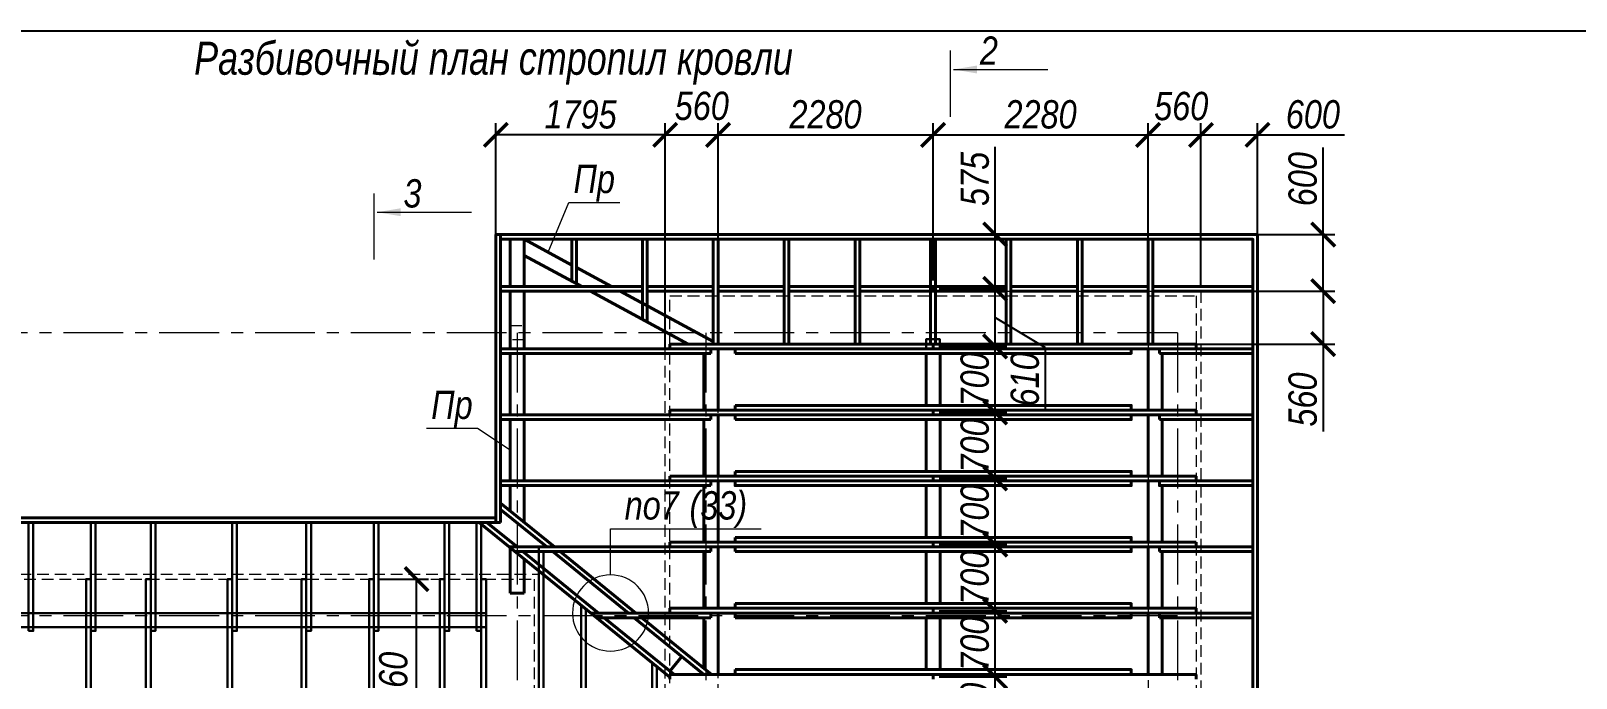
# Model space of a CAD drawing. Header units: millimetres. Extents: x 1582001 to 3303937, y 226471 to 491235.
# Drawn here: x 1759522 to 1775904, y 313588 to 320445 of the extents above; entities that cross this region are included whole.
import ezdxf

# ---------------------------------------------------------------- set-up
doc = ezdxf.new("R2010")
doc.units = ezdxf.units.MM
doc.linetypes.add('CENTER', pattern=[50.8, 31.75, -6.35, 6.35, -6.35])
doc.linetypes.add('HIDDEN', pattern=[0.375, 0.25, -0.125])
doc.layers.get('Defpoints').update_dxf_attribs({"color": 255, "lineweight": 30})
doc.layers.add('Spezifikazia', color=250, linetype='Continuous')
doc.layers.add('Формуляр', color=138, linetype='Continuous')
for name, color, linetype, lineweight in [('Оси', 251, 'CENTER', 9), ('Основная', 250, 'Continuous', 40), ('Пунктир', 253, 'HIDDEN', 18), ('Размеры', 7, 'Continuous', 18), ('Стены', 244, 'Continuous', 30), ('Стены несущие', 7, 'Continuous', 40), ('Утеплитель', 145, 'Continuous', 9)]:
    doc.layers.add(name, color=color, linetype=linetype, lineweight=lineweight)
doc.styles.get("Standard").update_dxf_attribs({"font": 'ARIALNI.TTF', "height": 300})
doc.styles.add('STYLE1', font='ARIALNI.TTF', dxfattribs={"height": 300})
doc.styles.add('Текст', font='ARIALNI.TTF')
doc.dimstyles.new('ISO-25', dxfattribs={"dimscale": 100, "dimtxt": 2.5, "dimasz": 2.5, "dimexe": 1.25, "dimexo": 0.625, "dimtad": 1, "dimdec": 0, "dimtxsty": 'Standard', "dimblk": 'ARCHTICK', "dimcen": 2.5, "dimadec": 0, "dimazin": 0, "dimtfac": 1, "dimtdec": 0, "dimtmove": 0, "dimatfit": 3, "dimfxl": 0, "dimarcsym": 0})

# ---------------------------------------------------------------- blocks, each defined once
blk = doc.blocks.new('_ArchTick')
at = {"color": 0, "linetype": 'ByBlock', "const_width": 0.15}
blk.add_lwpolyline([(-0.5, -0.5), (0.5, 0.5)], dxfattribs=at)
blk = doc.blocks.new('*D1678')
at = {"layer": 'Defpoints', "color": 0, "lineweight": -3, "ltscale": 100, "transparency": 16777216}
for p in [(1763157, 314637), (1763611, 314637), (1763157, 311377)]:
    blk.add_point(p, dxfattribs=at)
at = {"layer": 'Размеры', "color": 0, "lineweight": -2, "ltscale": 100, "transparency": 16777216}
for p, q in [((1763220, 314637), (1763736, 314637)), ((1763611, 311377), (1763611, 314637)), ((1763220, 311377), (1763736, 311377))]:
    blk.add_line(p, q, dxfattribs=at)
at = {"layer": 'Размеры', "color": 0, "lineweight": -2, "ltscale": 100, "transparency": 16777216, "xscale": 250, "yscale": 250, "zscale": 250}
for p, rotation in [((1763611, 314637), 90), ((1763611, 311377), 270)]:
    blk.add_blockref('_ArchTick', p, dxfattribs=dict(at, rotation=rotation))
at = {"layer": 'Размеры', "color": 0, "ltscale": 100, "transparency": 16777216, "insert": (1763366, 313484), "char_height": 300, "attachment_point": 5, "rotation": 90}
blk.add_mtext('3260', dxfattribs=at)
blk = doc.blocks.new('*D1746')
at = {"layer": 'Defpoints', "color": 0, "lineweight": -3, "ltscale": 100, "transparency": 16777216}
for p in [(1769087, 313602), (1769745, 313602), (1769087, 312902)]:
    blk.add_point(p, dxfattribs=at)
at = {"layer": 'Размеры', "color": 0, "lineweight": -2, "ltscale": 100, "transparency": 16777216}
for p, q in [((1769150, 313602), (1769870, 313602)), ((1769745, 312902), (1769745, 313602)), ((1769150, 312902), (1769870, 312902))]:
    blk.add_line(p, q, dxfattribs=at)
at = {"layer": 'Размеры', "color": 0, "lineweight": -2, "ltscale": 100, "transparency": 16777216, "xscale": 250, "yscale": 250, "zscale": 250}
for p, rotation in [((1769745, 313602), 90), ((1769745, 312902), 270)]:
    blk.add_blockref('_ArchTick', p, dxfattribs=dict(at, rotation=rotation))
at = {"layer": 'Размеры', "color": 0, "ltscale": 100, "transparency": 16777216, "insert": (1769530, 313252), "char_height": 300, "attachment_point": 5, "rotation": 90}
blk.add_mtext('700', dxfattribs=at)
blk = doc.blocks.new('*D1747')
at = {"layer": 'Defpoints', "color": 0, "lineweight": -3, "ltscale": 100, "transparency": 16777216}
for p in [(1769087, 314302), (1769745, 314302), (1769087, 313602)]:
    blk.add_point(p, dxfattribs=at)
at = {"layer": 'Размеры', "color": 0, "lineweight": -2, "ltscale": 100, "transparency": 16777216}
for p, q in [((1769150, 314302), (1769870, 314302)), ((1769745, 313602), (1769745, 314302)), ((1769150, 313602), (1769870, 313602))]:
    blk.add_line(p, q, dxfattribs=at)
at = {"layer": 'Размеры', "color": 0, "lineweight": -2, "ltscale": 100, "transparency": 16777216, "xscale": 250, "yscale": 250, "zscale": 250}
for p, rotation in [((1769745, 314302), 90), ((1769745, 313602), 270)]:
    blk.add_blockref('_ArchTick', p, dxfattribs=dict(at, rotation=rotation))
at = {"layer": 'Размеры', "color": 0, "ltscale": 100, "transparency": 16777216, "insert": (1769530, 313952), "char_height": 300, "attachment_point": 5, "rotation": 90}
blk.add_mtext('700', dxfattribs=at)
blk = doc.blocks.new('*D1748')
at = {"layer": 'Defpoints', "color": 0, "lineweight": -3, "ltscale": 100, "transparency": 16777216}
for p in [(1769087, 315002), (1769745, 315002), (1769087, 314302)]:
    blk.add_point(p, dxfattribs=at)
at = {"layer": 'Размеры', "color": 0, "lineweight": -2, "ltscale": 100, "transparency": 16777216}
for p, q in [((1769150, 315002), (1769870, 315002)), ((1769745, 314302), (1769745, 315002)), ((1769150, 314302), (1769870, 314302))]:
    blk.add_line(p, q, dxfattribs=at)
at = {"layer": 'Размеры', "color": 0, "lineweight": -2, "ltscale": 100, "transparency": 16777216, "xscale": 250, "yscale": 250, "zscale": 250}
for p, rotation in [((1769745, 315002), 90), ((1769745, 314302), 270)]:
    blk.add_blockref('_ArchTick', p, dxfattribs=dict(at, rotation=rotation))
at = {"layer": 'Размеры', "color": 0, "ltscale": 100, "transparency": 16777216, "insert": (1769530, 314652), "char_height": 300, "attachment_point": 5, "rotation": 90}
blk.add_mtext('700', dxfattribs=at)
blk = doc.blocks.new('*D1749')
at = {"layer": 'Defpoints', "color": 0, "lineweight": -3, "ltscale": 100, "transparency": 16777216}
for p in [(1769087, 315702), (1769745, 315702), (1769087, 315002)]:
    blk.add_point(p, dxfattribs=at)
at = {"layer": 'Размеры', "color": 0, "lineweight": -2, "ltscale": 100, "transparency": 16777216}
for p, q in [((1769150, 315702), (1769870, 315702)), ((1769745, 315002), (1769745, 315702)), ((1769150, 315002), (1769870, 315002))]:
    blk.add_line(p, q, dxfattribs=at)
at = {"layer": 'Размеры', "color": 0, "lineweight": -2, "ltscale": 100, "transparency": 16777216, "xscale": 250, "yscale": 250, "zscale": 250}
for p, rotation in [((1769745, 315702), 90), ((1769745, 315002), 270)]:
    blk.add_blockref('_ArchTick', p, dxfattribs=dict(at, rotation=rotation))
at = {"layer": 'Размеры', "color": 0, "ltscale": 100, "transparency": 16777216, "insert": (1769530, 315352), "char_height": 300, "attachment_point": 5, "rotation": 90}
blk.add_mtext('700', dxfattribs=at)
blk = doc.blocks.new('*D1280')
at = {"layer": 'Defpoints', "color": 0, "lineweight": -3, "ltscale": 100, "transparency": 16777216}
for p in [(1769087, 316402), (1769745, 316402), (1769087, 315702)]:
    blk.add_point(p, dxfattribs=at)
at = {"layer": 'Размеры', "color": 0, "lineweight": -2, "ltscale": 100, "transparency": 16777216}
for p, q in [((1769150, 316402), (1769870, 316402)), ((1769745, 315702), (1769745, 316402)), ((1769150, 315702), (1769870, 315702))]:
    blk.add_line(p, q, dxfattribs=at)
at = {"layer": 'Размеры', "color": 0, "lineweight": -2, "ltscale": 100, "transparency": 16777216, "xscale": 250, "yscale": 250, "zscale": 250}
for p, rotation in [((1769745, 316402), 90), ((1769745, 315702), 270)]:
    blk.add_blockref('_ArchTick', p, dxfattribs=dict(at, rotation=rotation))
at = {"layer": 'Размеры', "color": 0, "ltscale": 100, "transparency": 16777216, "insert": (1769530, 316052), "char_height": 300, "attachment_point": 5, "rotation": 90}
blk.add_mtext('700', dxfattribs=at)
blk = doc.blocks.new('*D1750')
at = {"layer": 'Defpoints', "color": 0, "lineweight": -3, "ltscale": 100, "transparency": 16777216}
for p in [(1769087, 317102), (1769745, 317102), (1769087, 316402)]:
    blk.add_point(p, dxfattribs=at)
at = {"layer": 'Размеры', "color": 0, "lineweight": -2, "ltscale": 100, "transparency": 16777216}
for p, q in [((1769150, 317102), (1769870, 317102)), ((1769745, 316402), (1769745, 317102)), ((1769150, 316402), (1769870, 316402))]:
    blk.add_line(p, q, dxfattribs=at)
at = {"layer": 'Размеры', "color": 0, "lineweight": -2, "ltscale": 100, "transparency": 16777216, "xscale": 250, "yscale": 250, "zscale": 250}
for p, rotation in [((1769745, 317102), 90), ((1769745, 316402), 270)]:
    blk.add_blockref('_ArchTick', p, dxfattribs=dict(at, rotation=rotation))
at = {"layer": 'Размеры', "color": 0, "ltscale": 100, "transparency": 16777216, "insert": (1769530, 316752), "char_height": 300, "attachment_point": 5, "rotation": 90}
blk.add_mtext('700', dxfattribs=at)
blk = doc.blocks.new('*D1751')
at = {"layer": 'Defpoints', "color": 0, "lineweight": -3, "ltscale": 100, "transparency": 16777216}
for p in [(1769087, 317712), (1769745, 317712), (1769087, 317102)]:
    blk.add_point(p, dxfattribs=at)
at = {"layer": 'Размеры', "color": 0, "lineweight": -2, "ltscale": 100, "transparency": 16777216}
for p, q in [((1769150, 317712), (1769870, 317712)), ((1769745, 317102), (1769745, 317712)), ((1769745, 317407), (1770277, 317090)), ((1769150, 317102), (1769870, 317102)), ((1770277, 317090), (1770277, 316417))]:
    blk.add_line(p, q, dxfattribs=at)
at = {"layer": 'Размеры', "color": 0, "lineweight": -2, "ltscale": 100, "transparency": 16777216, "xscale": 250, "yscale": 250, "zscale": 250}
for p, rotation in [((1769745, 317712), 90), ((1769745, 317102), 270)]:
    blk.add_blockref('_ArchTick', p, dxfattribs=dict(at, rotation=rotation))
at = {"layer": 'Размеры', "color": 0, "ltscale": 100, "transparency": 16777216, "insert": (1770061, 316753), "char_height": 300, "attachment_point": 5, "rotation": 90}
blk.add_mtext('\\A1;610 ', dxfattribs=at)
blk = doc.blocks.new('*D1752')
at = {"layer": 'Defpoints', "color": 0, "lineweight": -3, "ltscale": 100, "transparency": 16777216}
for p in [(1769087, 318287), (1769745, 318287), (1769087, 317712)]:
    blk.add_point(p, dxfattribs=at)
at = {"layer": 'Размеры', "color": 0, "lineweight": -2, "ltscale": 100, "transparency": 16777216}
for p, q in [((1769745, 318287), (1769745, 319217)), ((1769150, 318287), (1769870, 318287)), ((1769745, 317712), (1769745, 318287)), ((1769150, 317712), (1769870, 317712))]:
    blk.add_line(p, q, dxfattribs=at)
at = {"layer": 'Размеры', "color": 0, "lineweight": -2, "ltscale": 100, "transparency": 16777216, "xscale": 250, "yscale": 250, "zscale": 250}
for p, rotation in [((1769745, 318287), 90), ((1769745, 317712), 270)]:
    blk.add_blockref('_ArchTick', p, dxfattribs=dict(at, rotation=rotation))
at = {"layer": 'Размеры', "color": 0, "ltscale": 100, "transparency": 16777216, "insert": (1769530, 318877), "char_height": 300, "attachment_point": 5, "rotation": 90}
blk.add_mtext('575', dxfattribs=at)
blk = doc.blocks.new('*D1753')
at = {"layer": 'Defpoints', "color": 0, "lineweight": -3, "ltscale": 100, "transparency": 16777216}
for p in [(1771927, 318287), (1773223, 318287), (1771927, 317687)]:
    blk.add_point(p, dxfattribs=at)
at = {"layer": 'Размеры', "color": 0, "lineweight": -2, "ltscale": 100, "transparency": 16777216}
for p, q in [((1773223, 318287), (1773223, 319210)), ((1771990, 318287), (1773348, 318287)), ((1773223, 317687), (1773223, 318287)), ((1771990, 317687), (1773348, 317687))]:
    blk.add_line(p, q, dxfattribs=at)
at = {"layer": 'Размеры', "color": 0, "lineweight": -2, "ltscale": 100, "transparency": 16777216, "xscale": 250, "yscale": 250, "zscale": 250}
for p, rotation in [((1773223, 318287), 90), ((1773223, 317687), 270)]:
    blk.add_blockref('_ArchTick', p, dxfattribs=dict(at, rotation=rotation))
at = {"layer": 'Размеры', "color": 0, "ltscale": 100, "transparency": 16777216, "insert": (1773007, 318874), "char_height": 300, "attachment_point": 5, "rotation": 90}
blk.add_mtext('600', dxfattribs=at)
blk = doc.blocks.new('*D1754')
at = {"layer": 'Defpoints', "color": 0, "lineweight": -3, "ltscale": 100, "transparency": 16777216}
for p in [(1771524, 317687), (1771367, 317127), (1773223, 317127)]:
    blk.add_point(p, dxfattribs=at)
at = {"layer": 'Размеры', "color": 0, "lineweight": -2, "ltscale": 100, "transparency": 16777216}
for p, q in [((1771586, 317687), (1773348, 317687)), ((1773223, 317687), (1773223, 317127)), ((1771430, 317127), (1773348, 317127)), ((1773223, 317127), (1773223, 316200))]:
    blk.add_line(p, q, dxfattribs=at)
at = {"layer": 'Размеры', "color": 0, "lineweight": -2, "ltscale": 100, "transparency": 16777216, "xscale": 250, "yscale": 250, "zscale": 250}
for p, rotation in [((1773223, 317687), 90), ((1773223, 317127), 270)]:
    blk.add_blockref('_ArchTick', p, dxfattribs=dict(at, rotation=rotation))
at = {"layer": 'Размеры', "color": 0, "ltscale": 100, "transparency": 16777216, "insert": (1773007, 316539), "char_height": 300, "attachment_point": 5, "rotation": 90}
blk.add_mtext('560', dxfattribs=at)
blk = doc.blocks.new('*D1755')
at = {"layer": 'Defpoints', "color": 0, "lineweight": -3, "ltscale": 100, "transparency": 16777216}
for p in [(1764452, 319343), (1764452, 317019), (1766247, 317019)]:
    blk.add_point(p, dxfattribs=at)
at = {"layer": 'Размеры', "color": 0, "lineweight": -2, "ltscale": 100, "transparency": 16777216}
for p, q in [((1764452, 317081), (1764452, 319468)), ((1766247, 317081), (1766247, 319468)), ((1766247, 319343), (1764452, 319343))]:
    blk.add_line(p, q, dxfattribs=at)
at = {"layer": 'Размеры', "color": 0, "lineweight": -2, "ltscale": 100, "transparency": 16777216, "xscale": 250, "yscale": 250, "zscale": 250, "rotation": 180}
blk.add_blockref('_ArchTick', (1764452, 319343), dxfattribs=at)
at = {"layer": 'Размеры', "color": 0, "lineweight": -2, "ltscale": 100, "transparency": 16777216, "xscale": 250, "yscale": 250, "zscale": 250}
blk.add_blockref('_ArchTick', (1766247, 319343), dxfattribs=at)
at = {"layer": 'Размеры', "color": 0, "ltscale": 100, "transparency": 16777216, "insert": (1765350, 319559), "char_height": 300, "attachment_point": 5}
blk.add_mtext('1795', dxfattribs=at)
blk = doc.blocks.new('*D1756')
at = {"layer": 'Defpoints', "color": 0, "lineweight": -3, "ltscale": 100, "transparency": 16777216}
for p in [(1766807, 319343), (1766247, 317141), (1766807, 317141)]:
    blk.add_point(p, dxfattribs=at)
at = {"layer": 'Размеры', "color": 0, "lineweight": -2, "ltscale": 100, "transparency": 16777216}
for p, q in [((1766247, 317203), (1766247, 319468)), ((1766807, 317203), (1766807, 319468)), ((1766247, 319343), (1766807, 319343))]:
    blk.add_line(p, q, dxfattribs=at)
at = {"layer": 'Размеры', "color": 0, "lineweight": -2, "ltscale": 100, "transparency": 16777216, "xscale": 250, "yscale": 250, "zscale": 250, "rotation": 180}
blk.add_blockref('_ArchTick', (1766247, 319343), dxfattribs=at)
at = {"layer": 'Размеры', "color": 0, "lineweight": -2, "ltscale": 100, "transparency": 16777216, "xscale": 250, "yscale": 250, "zscale": 250}
blk.add_blockref('_ArchTick', (1766807, 319343), dxfattribs=at)
at = {"layer": 'Размеры', "color": 0, "ltscale": 100, "transparency": 16777216, "insert": (1766635, 319649), "char_height": 300, "attachment_point": 5}
blk.add_mtext('560', dxfattribs=at)
blk = doc.blocks.new('*D1757')
at = {"layer": 'Defpoints', "color": 0, "lineweight": -3, "ltscale": 100, "transparency": 16777216}
for p in [(1769087, 319343), (1766807, 318409), (1769087, 317909)]:
    blk.add_point(p, dxfattribs=at)
at = {"layer": 'Размеры', "color": 0, "lineweight": -2, "ltscale": 100, "transparency": 16777216}
for p, q in [((1766807, 318471), (1766807, 319468)), ((1769087, 317971), (1769087, 319468)), ((1766807, 319343), (1769087, 319343))]:
    blk.add_line(p, q, dxfattribs=at)
at = {"layer": 'Размеры', "color": 0, "lineweight": -2, "ltscale": 100, "transparency": 16777216, "xscale": 250, "yscale": 250, "zscale": 250, "rotation": 180}
blk.add_blockref('_ArchTick', (1766807, 319343), dxfattribs=at)
at = {"layer": 'Размеры', "color": 0, "lineweight": -2, "ltscale": 100, "transparency": 16777216, "xscale": 250, "yscale": 250, "zscale": 250}
blk.add_blockref('_ArchTick', (1769087, 319343), dxfattribs=at)
at = {"layer": 'Размеры', "color": 0, "ltscale": 100, "transparency": 16777216, "insert": (1767947, 319559), "char_height": 300, "attachment_point": 5}
blk.add_mtext('2280', dxfattribs=at)
blk = doc.blocks.new('*D1758')
at = {"layer": 'Defpoints', "color": 0, "lineweight": -3, "ltscale": 100, "transparency": 16777216}
for p in [(1771367, 319343), (1771367, 317863), (1769087, 317737)]:
    blk.add_point(p, dxfattribs=at)
at = {"layer": 'Размеры', "color": 0, "lineweight": -2, "ltscale": 100, "transparency": 16777216}
for p, q in [((1769087, 317800), (1769087, 319468)), ((1771367, 317925), (1771367, 319468)), ((1769087, 319343), (1771367, 319343))]:
    blk.add_line(p, q, dxfattribs=at)
at = {"layer": 'Размеры', "color": 0, "lineweight": -2, "ltscale": 100, "transparency": 16777216, "xscale": 250, "yscale": 250, "zscale": 250, "rotation": 180}
blk.add_blockref('_ArchTick', (1769087, 319343), dxfattribs=at)
at = {"layer": 'Размеры', "color": 0, "lineweight": -2, "ltscale": 100, "transparency": 16777216, "xscale": 250, "yscale": 250, "zscale": 250}
blk.add_blockref('_ArchTick', (1771367, 319343), dxfattribs=at)
at = {"layer": 'Размеры', "color": 0, "ltscale": 100, "transparency": 16777216, "insert": (1770227, 319559), "char_height": 300, "attachment_point": 5}
blk.add_mtext('2280', dxfattribs=at)
blk = doc.blocks.new('*D1759')
at = {"layer": 'Defpoints', "color": 0, "lineweight": -3, "ltscale": 100, "transparency": 16777216}
for p in [(1771927, 319343), (1771367, 318237), (1771927, 317687)]:
    blk.add_point(p, dxfattribs=at)
at = {"layer": 'Размеры', "color": 0, "lineweight": -2, "ltscale": 100, "transparency": 16777216}
for p, q in [((1771367, 318300), (1771367, 319468)), ((1771927, 317750), (1771927, 319468)), ((1771367, 319343), (1771927, 319343))]:
    blk.add_line(p, q, dxfattribs=at)
at = {"layer": 'Размеры', "color": 0, "lineweight": -2, "ltscale": 100, "transparency": 16777216, "xscale": 250, "yscale": 250, "zscale": 250, "rotation": 180}
blk.add_blockref('_ArchTick', (1771367, 319343), dxfattribs=at)
at = {"layer": 'Размеры', "color": 0, "lineweight": -2, "ltscale": 100, "transparency": 16777216, "xscale": 250, "yscale": 250, "zscale": 250}
blk.add_blockref('_ArchTick', (1771927, 319343), dxfattribs=at)
at = {"layer": 'Размеры', "color": 0, "ltscale": 100, "transparency": 16777216, "insert": (1771718, 319647), "char_height": 300, "attachment_point": 5}
blk.add_mtext('560', dxfattribs=at)
blk = doc.blocks.new('*D1760')
at = {"layer": 'Defpoints', "color": 0, "lineweight": -3, "ltscale": 100, "transparency": 16777216}
for p in [(1772527, 319343), (1771927, 318237), (1772527, 318194)]:
    blk.add_point(p, dxfattribs=at)
at = {"layer": 'Размеры', "color": 0, "lineweight": -2, "ltscale": 100, "transparency": 16777216}
for p, q in [((1771927, 318300), (1771927, 319468)), ((1772527, 318256), (1772527, 319468)), ((1771927, 319343), (1772527, 319343)), ((1772527, 319343), (1773450, 319343))]:
    blk.add_line(p, q, dxfattribs=at)
at = {"layer": 'Размеры', "color": 0, "lineweight": -2, "ltscale": 100, "transparency": 16777216, "xscale": 250, "yscale": 250, "zscale": 250, "rotation": 180}
blk.add_blockref('_ArchTick', (1771927, 319343), dxfattribs=at)
at = {"layer": 'Размеры', "color": 0, "lineweight": -2, "ltscale": 100, "transparency": 16777216, "xscale": 250, "yscale": 250, "zscale": 250}
blk.add_blockref('_ArchTick', (1772527, 319343), dxfattribs=at)
at = {"layer": 'Размеры', "color": 0, "ltscale": 100, "transparency": 16777216, "insert": (1773114, 319559), "char_height": 300, "attachment_point": 5}
blk.add_mtext('600', dxfattribs=at)

msp = doc.modelspace()

# ---------------------------------------------------------------- linework, layer by layer
at = {"layer": 'Оси', "ltscale": 20}
for p, q in [((1771677.3, 317247.4), (1752807.3, 317247.4)), ((1764677.3, 317247.4), (1764677.3, 295441.3)), ((1766677.3, 317247.4), (1766677.3, 295441.3)), ((1771677.3, 317247.4), (1771677.3, 295441.3)), ((1771677.3, 314247.4), (1752807.3, 314247.4))]:
    msp.add_line(p, q, dxfattribs=at)
at = {"layer": 'Основная', "ltscale": 2.5}
for p, q in [((1764452.3, 315237.4), (1764452.3, 318287.4)), ((1764452.3, 318287.4), (1769087.3, 318287.4)), ((1764502.3, 315237.4), (1764502.3, 318287.4)), ((1765257.3, 318237.4), (1765257.3, 317794.1)), ((1765307.3, 318237.4), (1765307.3, 317767.1)), ((1766007.3, 318237.4), (1766007.3, 317389)), ((1766057.3, 318237.4), (1766057.3, 317362)), ((1766757.3, 318237.4), (1766757.3, 317127.4)), ((1766807.3, 318237.4), (1766807.3, 317127.4)), ((1767507.3, 318237.4), (1767507.3, 317127.4)), ((1767507.3, 318237.4), (1767507.3, 317127.4)), ((1767557.3, 318237.4), (1767557.3, 317127.4)), ((1768262.3, 318237.4), (1768262.3, 317127.4)), ((1768262.3, 318237.4), (1768262.3, 317127.4)), ((1768312.3, 318237.4), (1768312.3, 317127.4)), ((1769061.4, 318237.4), (1769061.4, 317127.4)), ((1769111.4, 318237.4), (1769111.4, 317127.4)), ((1769862.3, 318237.4), (1769862.3, 317127.4)), ((1769912.3, 318237.4), (1769912.3, 317127.4)), ((1769912.3, 318237.4), (1769912.3, 317127.4)), ((1770617.3, 318237.4), (1770617.3, 317127.4)), ((1770667.3, 318237.4), (1770667.3, 317127.4)), ((1770667.3, 318237.4), (1770667.3, 317127.4)), ((1771367.3, 318237.4), (1771367.3, 317127.4)), ((1771417.3, 318237.4), (1771417.3, 317127.4)), ((1764452.3, 317737.4), (1764452.3, 317687.4)), ((1764502.3, 317737.4), (1766007.3, 317737.4)), ((1764502.3, 317687.4), (1766007.3, 317687.4)), ((1766057.3, 317737.4), (1766757.3, 317737.4)), ((1766057.3, 317687.4), (1766757.3, 317687.4)), ((1766807.3, 317737.4), (1767507.3, 317737.4)), ((1766807.3, 317687.4), (1767507.3, 317687.4)), ((1767557.3, 317737.4), (1768262.3, 317737.4)), ((1767557.3, 317687.4), (1768262.3, 317687.4)), ((1768312.3, 317737.4), (1769862.3, 317737.4)), ((1768312.3, 317687.4), (1769862.3, 317687.4)), ((1769087.3, 317737.4), (1769087.3, 317687.4)), ((1769912.3, 317737.4), (1770617.3, 317737.4)), ((1769912.3, 317687.4), (1770617.3, 317687.4)), ((1770667.3, 317737.4), (1771367.3, 317737.4)), ((1770667.3, 317687.4), (1771367.3, 317687.4)), ((1771417.3, 317737.4), (1772477.3, 317737.4)), ((1771417.3, 317687.4), (1772477.3, 317687.4)), ((1772527.3, 317687.4), (1772527.3, 317637.4)), ((1764452.3, 317077.4), (1764452.3, 317027.4)), ((1764502.3, 317077.4), (1767367.4, 317077.4)), ((1764502.3, 317027.4), (1766729.7, 317027.4)), ((1766297.3, 317127.4), (1771874.6, 317127.4)), ((1766297.3, 317127.4), (1766297.3, 317077.4)), ((1766297.3, 317077.4), (1772477.3, 317077.4)), ((1766729.7, 317077.4), (1766729.7, 317027.4)), ((1766987.3, 317077.4), (1766987.3, 317027.4)), ((1769087.3, 317127.4), (1769087.3, 317077.4)), ((1771187.3, 317077.4), (1771187.3, 317027.4)), ((1771487.2, 317077.4), (1771487.2, 317027.4)), ((1772477.3, 317027.4), (1771487.2, 317027.4)), ((1771874.6, 317127.4), (1771874.6, 317077.4)), ((1772527.3, 317077.4), (1772527.3, 317027.4)), ((1764452.3, 316377.4), (1764452.3, 316327.4)), ((1764502.3, 316377.4), (1767367.4, 316377.4)), ((1766297.3, 316427.4), (1771874.6, 316427.4)), ((1766297.3, 316427.4), (1766297.3, 316377.4)), ((1766297.3, 316377.4), (1772477.3, 316377.4)), ((1766729.7, 316377.4), (1766729.7, 316327.4)), ((1766987.3, 316427.4), (1766987.3, 316477.4)), ((1766987.3, 316377.4), (1766987.3, 316327.4)), ((1769087.3, 316427.4), (1769087.3, 316377.4)), ((1771187.3, 316427.4), (1771187.3, 316477.4)), ((1771187.3, 316377.4), (1771187.3, 316327.4)), ((1771487.2, 316377.4), (1771487.2, 316327.4)), ((1771874.6, 316427.4), (1771874.6, 316377.4)), ((1772527.3, 316377.4), (1772527.3, 316327.4)), ((1764502.3, 316327.4), (1766729.7, 316327.4)), ((1772477.3, 316327.4), (1771487.2, 316327.4)), ((1766297.3, 315727.4), (1771874.6, 315727.4)), ((1766297.3, 315727.4), (1766297.3, 315677.4)), ((1766987.3, 315727.4), (1766987.3, 315777.4)), ((1769087.3, 315727.4), (1769087.3, 315677.4)), ((1771187.3, 315727.4), (1771187.3, 315777.4)), ((1771874.6, 315727.4), (1771874.6, 315677.4)), ((1764452.3, 315677.4), (1764452.3, 315627.4)), ((1764502.3, 315677.4), (1767367.4, 315677.4)), ((1764502.3, 315627.4), (1766729.7, 315627.4)), ((1766297.3, 315677.4), (1772477.3, 315677.4)), ((1766729.7, 315677.4), (1766729.7, 315627.4)), ((1766987.3, 315677.4), (1766987.3, 315627.4)), ((1771187.3, 315677.4), (1771187.3, 315627.4)), ((1771487.2, 315677.4), (1771487.2, 315627.4)), ((1772477.3, 315627.4), (1771487.2, 315627.4)), ((1772527.3, 315677.4), (1772527.3, 315627.4)), ((1764452.3, 315287.4), (1755767.3, 315287.4)), ((1764502.3, 315237.4), (1755817.3, 315237.4)), ((1766297.3, 315027.4), (1771874.6, 315027.4)), ((1766297.3, 315027.4), (1766297.3, 314977.4)), ((1766987.3, 315027.4), (1766987.3, 315077.4)), ((1769087.3, 315027.4), (1769087.3, 314977.4)), ((1771187.3, 315027.4), (1771187.3, 315077.4)), ((1771874.6, 315027.4), (1771874.6, 314977.4)), ((1764596.5, 314977.4), (1767367.4, 314977.4)), ((1764658.2, 314927.4), (1766729.7, 314927.4)), ((1766297.3, 314977.4), (1772477.3, 314977.4)), ((1766729.7, 314977.4), (1766729.7, 314927.4)), ((1766987.3, 314977.4), (1766987.3, 314927.4)), ((1771187.3, 314977.4), (1771187.3, 314927.4)), ((1771487.2, 314977.4), (1771487.2, 314927.4)), ((1772477.3, 314927.4), (1771487.2, 314927.4)), ((1772527.3, 314977.4), (1772527.3, 314927.4)), ((1766987.3, 314327.4), (1766987.3, 314377.4)), ((1771187.3, 314327.4), (1771187.3, 314377.4)), ((1765459.8, 314277.4), (1767367.4, 314277.4)), ((1765521.5, 314227.4), (1766729.7, 314227.4)), ((1766297.3, 314327.4), (1771877.3, 314327.4)), ((1766297.3, 314327.4), (1766297.3, 314277.4)), ((1766297.3, 314277.4), (1772477.3, 314277.4)), ((1766729.7, 314277.4), (1766729.7, 314227.4)), ((1766987.3, 314277.4), (1766987.3, 314227.4)), ((1769087.3, 314327.4), (1769087.3, 314277.4)), ((1771187.3, 314277.4), (1771187.3, 314227.4)), ((1771487.2, 314277.4), (1771487.2, 314227.4)), ((1772477.3, 314227.4), (1771487.2, 314227.4)), ((1771877.3, 314327.4), (1771877.3, 314277.4)), ((1772527.3, 314277.4), (1772527.3, 314227.4)), ((1772527.3, 314277.4), (1772527.3, 314227.4)), ((1766297.3, 313627.4), (1771211.7, 313627.4)), ((1766297.3, 313627.4), (1766297.3, 313577.4)), ((1766297.3, 313627.4), (1771877.3, 313627.4)), ((1766987.3, 313627.4), (1766987.3, 313677.4)), ((1769087.3, 313627.4), (1769087.3, 313577.4)), ((1771187.3, 313627.4), (1771187.3, 313677.4)), ((1771877.3, 313627.4), (1771877.3, 313577.4))]:
    msp.add_line(p, q, dxfattribs=at)
at = {"layer": 'Основная', "color": 3, "ltscale": 2.5}
for p, q in [((1764602.3, 317737.4), (1764602.3, 318237.4)), ((1764752.3, 317737.4), (1764752.3, 318237.4)), ((1765257.3, 317964.6), (1764752.3, 318237.4)), ((1765362.4, 317737.4), (1764752.3, 318066.9)), ((1765678, 317737.4), (1765307.3, 317937.6)), ((1764602.3, 317077.4), (1764602.3, 317687.4)), ((1764752.3, 317077.4), (1764752.3, 317687.4)), ((1766491.7, 317127.4), (1765455, 317687.4)), ((1766757.3, 317154.4), (1765770.6, 317687.4)), ((1764602.3, 316377.4), (1764602.3, 317027.4)), ((1764752.3, 316377.4), (1764752.3, 317027.4)), ((1764602.3, 315677.4), (1764602.3, 316327.4)), ((1764752.3, 315677.4), (1764752.3, 316327.4)), ((1764602.3, 315358.9), (1764602.3, 315627.4)), ((1764752.3, 315237.3), (1764752.3, 315627.4)), ((1764602.3, 314489.3), (1764602.3, 314972.7)), ((1764752.3, 314489.3), (1764752.3, 314851)), ((1764602.3, 314489.3), (1764752.3, 314489.3))]:
    msp.add_line(p, q, dxfattribs=at)
at = {"layer": 'Основная', "ltscale": 2.5}
for points in [[(1765559.3, 318287.4), (1772527.3, 318287.4), (1772527.3, 298307.4), (1758237.3, 298307.4), (1758237.3, 312177.4), (1772527.3, 312177.4), (1772527.3, 305607.4), (1769162.3, 305607.4)], [(1766987.3, 315677.4), (1766987.3, 315627.4), (1771187.3, 315627.4), (1771187.3, 315677.4)]]:
    msp.add_lwpolyline(points, dxfattribs=at)
for points in [[(1766987.3, 317027.4), (1771187.3, 317027.4), (1771187.3, 317077.4), (1766987.3, 317077.4)], [(1766987.3, 316477.4), (1771187.3, 316477.4), (1771187.3, 316427.4), (1766987.3, 316427.4)], [(1766987.3, 316327.4), (1771187.3, 316327.4), (1771187.3, 316377.4), (1766987.3, 316377.4)], [(1766987.3, 315777.4), (1771187.3, 315777.4), (1771187.3, 315727.4), (1766987.3, 315727.4)], [(1771487.2, 315677.4), (1772477.3, 315677.4), (1772477.3, 315627.4), (1771487.2, 315627.4)], [(1766987.3, 315077.4), (1771187.3, 315077.4), (1771187.3, 315027.4), (1766987.3, 315027.4)], [(1766987.3, 314927.4), (1771187.3, 314927.4), (1771187.3, 314977.4), (1766987.3, 314977.4)], [(1766987.3, 314377.4), (1771187.3, 314377.4), (1771187.3, 314327.4), (1766987.3, 314327.4)], [(1766987.3, 314227.4), (1771187.3, 314227.4), (1771187.3, 314277.4), (1766987.3, 314277.4)], [(1766987.3, 313677.4), (1771187.3, 313677.4), (1771187.3, 313627.4), (1766987.3, 313627.4)]]:
    msp.add_lwpolyline(points, close=True, dxfattribs=at)
at = {"layer": 'Пунктир', "ltscale": 500}
for points in [[(1758887.3, 314637.4), (1764857.3, 314637.4), (1764857.3, 313347.4), (1766297.3, 313347.4), (1766297.3, 317637.4), (1771877.3, 317637.4), (1771877.3, 298957.4), (1766297.3, 298957.4), (1766297.3, 300757.4), (1756417.3, 300757.4), (1756417.3, 307647.4), (1758887.3, 307647.4), (1758887.3, 314637.4)], [(1764602.3, 317322.4), (1764752.3, 317322.4), (1764752.3, 317172.4), (1764602.3, 317172.4), (1764602.3, 317322.4)], [(1759397.3, 314127.4), (1764347.3, 314127.4), (1764347.3, 312837.4), (1766807.3, 312837.4), (1766807.3, 317127.4), (1771367.3, 317127.4), (1771367.3, 311527.4)]]:
    msp.add_lwpolyline(points, dxfattribs=at)
at = {"layer": 'Размеры', "linetype": 'Continuous', "ltscale": 100}
for p, q in [((1769268.6, 320236.3), (1769268.6, 319536.3)), ((1769303.6, 320036.3), (1770303.6, 320036.3)), ((1763157.3, 318723.7), (1763157.3, 318023.7)), ((1763192.3, 318523.7), (1764192.3, 318523.7)), ((1765004.8, 318101), (1765225.2, 318626.9)), ((1765225.2, 318626.9), (1765764.4, 318626.9)), ((1764255.6, 316233.3), (1763716.4, 316233.3)), ((1764602.3, 316002.4), (1764255.6, 316233.3))]:
    msp.add_line(p, q, dxfattribs=at)
at = {"layer": 'Размеры', "ltscale": 100}
for p, q in [((1765667.7, 314681.1), (1765667.7, 315167.9)), ((1765667.7, 315167.9), (1767265.8, 315167.9)), ((1764347.3, 314127.4), (1759397.3, 314127.4))]:
    msp.add_line(p, q, dxfattribs=at)
for start, end in [(0, 180), (180, 0)]:
    msp.add_arc((1765667.7, 314277.4), 403.7, start, end, dxfattribs=at)
at = {"layer": 'Размеры', "linetype": 'Continuous', "ltscale": 100}
for points in [[(1769303.6, 320036.3), (1769553.9, 320078.2), (1769553.9, 319994.4)], [(1763192.3, 318523.7), (1763442.7, 318565.6), (1763442.7, 318481.9)]]:
    msp.add_solid(points, dxfattribs=at)
at = {"layer": 'Стены', "ltscale": 100}
for p, q in [((1764907.3, 314968.6), (1764907.3, 312177.4)), ((1764957.3, 312177.4), (1764957.3, 314928.1)), ((1765357.3, 314360.5), (1765357.3, 312177.4)), ((1765407.3, 312177.4), (1765407.3, 314319.9)), ((1766107.3, 313752.4), (1766107.3, 312177.4)), ((1766157.3, 312177.4), (1766157.3, 313711.8))]:
    msp.add_line(p, q, dxfattribs=at)
at = {"layer": 'Стены', "color": 5, "ltscale": 100}
for p, q in [((1759397.3, 314277.4), (1764347.3, 314277.4)), ((1764347.3, 314127.4), (1764347.3, 314277.4)), ((1759397.3, 314127.4), (1764347.3, 314127.4))]:
    msp.add_line(p, q, dxfattribs=at)
at = {"layer": 'Стены', "color": 6, "ltscale": 100}
msp.add_lwpolyline([(1769012.3, 317077.4), (1769012.3, 317178.3), (1769159.6, 317178.3), (1769159.6, 317077.4)], close=True, dxfattribs=at)
at = {"layer": 'Стены', "ltscale": 100}
for points in [[(1759497.3, 314087.7), (1759547.3, 314087.7), (1759547.3, 315237.4), (1759497.3, 315237.4)], [(1760157.3, 314087.7), (1760207.3, 314087.7), (1760207.3, 315237.4), (1760157.3, 315237.4)], [(1760792.3, 314087.7), (1760842.3, 314087.7), (1760842.3, 315237.4), (1760792.3, 315237.4)], [(1761657.3, 314087.7), (1761707.3, 314087.7), (1761707.3, 315237.4), (1761657.3, 315237.4)], [(1762442.3, 314087.7), (1762492.3, 314087.7), (1762492.3, 315237.4), (1762442.3, 315237.4)], [(1763157.3, 314087.7), (1763207.3, 314087.7), (1763207.3, 315237.4), (1763157.3, 315237.4)], [(1763907.3, 314087.7), (1763957.3, 314087.7), (1763957.3, 315237.4), (1763907.3, 315237.4)], [(1764247.3, 314087.7), (1764297.3, 314087.7), (1764297.3, 315237.4), (1764247.3, 315237.4)]]:
    msp.add_lwpolyline(points, close=True, dxfattribs=at)
for points in [[(1760157.3, 312177.4), (1760157.3, 314637.4), (1760107.3, 314637.4), (1760107.3, 312177.4)], [(1760792.3, 312177.4), (1760792.3, 314637.4), (1760742.3, 314637.4), (1760742.3, 312177.4)], [(1761657.3, 312177.4), (1761657.3, 314637.4), (1761607.3, 314637.4), (1761607.3, 312177.4)], [(1762442.3, 312177.4), (1762442.3, 314637.4), (1762392.3, 314637.4), (1762392.3, 312177.4)], [(1763157.3, 312177.4), (1763157.3, 314637.4), (1763107.3, 314637.4), (1763107.3, 312177.4)], [(1763907.3, 312177.4), (1763907.3, 314637.4), (1763857.3, 314637.4), (1763857.3, 312177.4)], [(1764347.3, 312177.4), (1764347.3, 314637.4), (1764297.3, 314637.4), (1764297.3, 312177.4)]]:
    msp.add_lwpolyline(points, dxfattribs=at)
at = {"layer": 'Стены несущие', "color": 5, "ltscale": 100}
for p, q in [((1766807.3, 317127.4), (1766657.3, 317127.4)), ((1766657.3, 317027.4), (1766657.3, 316427.4)), ((1766807.3, 317077.4), (1766807.3, 316427.4)), ((1771517.3, 317127.4), (1771367.3, 317127.4)), ((1771367.3, 317077.4), (1771367.3, 316427.4)), ((1771517.3, 317027.4), (1771517.3, 316427.4)), ((1766807.3, 316427.4), (1766657.3, 316427.4)), ((1766807.3, 316377.4), (1766807.3, 315727.4)), ((1771517.3, 316427.4), (1771367.3, 316427.4)), ((1771367.3, 316377.4), (1771367.3, 315727.4)), ((1766657.3, 316327.4), (1766657.3, 315727.4)), ((1771517.3, 316327.4), (1771517.3, 315727.4)), ((1766807.3, 315727.4), (1766657.3, 315727.4)), ((1771517.3, 315727.4), (1771367.3, 315727.4)), ((1766657.3, 315627.4), (1766657.3, 315027.4)), ((1766807.3, 315677.4), (1766807.3, 315027.4)), ((1771367.3, 315677.4), (1771367.3, 315027.4)), ((1771517.3, 315627.4), (1771517.3, 315027.4)), ((1766807.3, 315027.4), (1766657.3, 315027.4)), ((1771517.3, 315027.4), (1771367.3, 315027.4)), ((1766657.3, 314927.4), (1766657.3, 314327.4)), ((1766807.3, 314977.4), (1766807.3, 314327.4)), ((1771367.3, 314977.4), (1771367.3, 314327.4)), ((1771517.3, 314927.4), (1771517.3, 314327.4)), ((1766807.3, 314327.4), (1766657.3, 314327.4)), ((1766657.3, 314227.4), (1766657.3, 313692.6)), ((1766807.3, 314277.4), (1766807.3, 313627.4)), ((1771517.3, 314327.4), (1771367.3, 314327.4)), ((1771367.3, 314277.4), (1771367.3, 313627.4)), ((1771367.3, 314277.4), (1771367.3, 314155.4)), ((1771517.3, 314227.4), (1771517.3, 313627.4)), ((1766807.3, 313627.4), (1766657.3, 313627.4)), ((1771517.3, 313627.4), (1771367.3, 313627.4))]:
    msp.add_line(p, q, dxfattribs=at)
at = {"layer": 'Стены несущие', "ltscale": 100}
for p, q in [((1769012.3, 317077.4), (1769012.3, 317077.4)), ((1769012.3, 317027.4), (1769012.3, 316477.4)), ((1769162.3, 317077.4), (1769162.3, 317077.4)), ((1769162.3, 317027.4), (1769162.3, 316477.4)), ((1769012.3, 316427.4), (1769012.3, 316427.4)), ((1769012.3, 316377.4), (1769012.3, 316377.4)), ((1769162.3, 316427.4), (1769162.3, 316427.4)), ((1769162.3, 316377.4), (1769162.3, 316377.4)), ((1769012.3, 316327.4), (1769012.3, 315777.4)), ((1769162.3, 316327.4), (1769162.3, 315777.4)), ((1769012.3, 315727.4), (1769012.3, 315727.4)), ((1769162.3, 315727.4), (1769162.3, 315727.4)), ((1769012.3, 315677.4), (1769012.3, 315677.4)), ((1769012.3, 315627.4), (1769012.3, 315077.4)), ((1769162.3, 315677.4), (1769162.3, 315677.4)), ((1769162.3, 315627.4), (1769162.3, 315077.4)), ((1765072.8, 314977.4), (1764502.3, 315440)), ((1764993.4, 314977.4), (1764502.3, 315375.6)), ((1766297.3, 313598.3), (1764275.8, 315237.4)), ((1764675.9, 314977.4), (1764355.2, 315237.4)), ((1769012.3, 315027.4), (1769012.3, 315027.4)), ((1769162.3, 315027.4), (1769162.3, 315027.4)), ((1765539.2, 314277.4), (1764737.6, 314927.4)), ((1765856.8, 314277.4), (1765055.1, 314927.4)), ((1765936.2, 314277.4), (1765134.5, 314927.4)), ((1769012.3, 314977.4), (1769012.3, 314977.4)), ((1769012.3, 314927.4), (1769012.3, 314377.4)), ((1769162.3, 314977.4), (1769162.3, 314977.4)), ((1769162.3, 314927.4), (1769162.3, 314377.4)), ((1766340.9, 313627.4), (1765600.9, 314227.4)), ((1766658.4, 313627.4), (1765918.4, 314227.4)), ((1766737.8, 313627.4), (1765997.8, 314227.4)), ((1769012.3, 314327.4), (1769012.3, 314327.4)), ((1769012.3, 314277.4), (1769012.3, 314277.4)), ((1769012.3, 314227.4), (1769012.3, 313677.4)), ((1769162.3, 314327.4), (1769162.3, 314327.4)), ((1769162.3, 314277.4), (1769162.3, 314277.4)), ((1769162.3, 314227.4), (1769162.3, 313677.4)), ((1766297.3, 313662.7), (1766423.3, 313818)), ((1769012.3, 313627.4), (1769012.3, 313627.4)), ((1769162.3, 313627.4), (1769162.3, 313627.4))]:
    msp.add_line(p, q, dxfattribs=at)
msp.add_lwpolyline([(1769162.3, 305657.4), (1772477.3, 305657.4), (1772477.3, 312127.4), (1758287.3, 312127.4), (1758287.3, 298357.4), (1772477.3, 298357.4), (1772477.3, 318237.4), (1764502.3, 318237.4)], dxfattribs=at)
at = {"layer": 'Утеплитель', "linetype": 'HIDDEN', "ltscale": 500}
msp.add_lwpolyline([(1758837.3, 314687.4), (1764907.3, 314687.4), (1764907.3, 313397.4), (1766247.3, 313397.4), (1766247.3, 317687.4), (1771927.3, 317687.4), (1771927.3, 298907.4), (1766247.3, 298907.4), (1766247.3, 300707.4), (1756367.3, 300707.4), (1756367.3, 307697.4), (1758837.3, 307697.4), (1758837.3, 314687.4)], dxfattribs=at)
at = {"layer": 'Формуляр', "color": 0}
msp.add_lwpolyline([(1752000.6, 291755.1), (1752000.6, 320444.9), (1791500.5, 320444.9), (1791500.5, 291755.1)], close=True, dxfattribs=at)

# ---------------------------------------------------------------- texts
at = {"layer": 'Spezifikazia', "ltscale": 500, "style": 'STYLE1', "width": 0.95}
msp.add_text('Разбивочный план стропил кровли', height=350, dxfattribs=at).set_placement((1761253.1, 319980.7))
at = {"layer": 'Размеры', "linetype": 'Continuous', "ltscale": 100}
for s, p in [('2', (1769583.6, 320086.3)), ('3', (1763472.3, 318573.7))]:
    msp.add_text(s, height=300, dxfattribs=at).set_placement(p)
at = {"layer": 'Размеры', "linetype": 'Continuous', "ltscale": 100, "style": 'Текст'}
for p in [(1765275.2, 318726.9), (1763766.4, 316333.3)]:
    msp.add_text('Пр', height=300, dxfattribs=at).set_placement(p)
at = {"layer": 'Размеры', "ltscale": 100}
for s, p in [('по7', (1765817.7, 315267.9)), ('(33)', (1766504.8, 315267.9))]:
    msp.add_text(s, height=300, dxfattribs=at).set_placement(p)

# ---------------------------------------------------------------- dimensions: what is measured, and where the dimension line sits
for base, p1, p2, picture, middle in [((1766807.3, 319343.2), (1766247.3, 317140.9), (1766807.3, 317140.9), '*D1756', (1766634.9, 319648.6)), ((1771927.3, 319343.2), (1771367.3, 318237.4), (1771927.3, 317687.4), '*D1759', (1771718.2, 319646.5))]:
    dim = msp.add_linear_dim(base=base, p1=p1, p2=p2, dimstyle='ISO-25', override={"dimlfac": 1, "dimtxsty": 'Standard', "dimblk1": 'ArchTick', "dimblk2": 'ArchTick', "dimsah": 1, "dimtmove": 2, "dimtolj": 0}, dxfattribs=at)
    dim.commit()
    dim.dimension.update_dxf_attribs({"geometry": picture, "text_midpoint": middle, "dimtype": 160})
for base, p1, p2, override, picture, middle in [((1764452.3, 319343.2), (1766247.3, 317018.9), (1764452.3, 317018.9), {"dimscale": 100}, '*D1755', (1765349.8, 319558.9)), ((1769087.3, 319343.2), (1766807.3, 318408.5), (1769087.3, 317908.5), {"dimscale": 100, "dimlfac": 1, "dimtxsty": 'Standard', "dimblk1": 'ArchTick', "dimblk2": 'ArchTick', "dimsah": 1, "dimtmove": 0, "dimtolj": 0}, '*D1757', (1767947.3, 319558.9)), ((1771367.3, 319343.2), (1769087.3, 317737.4), (1771367.3, 317862.9), {"dimscale": 100}, '*D1758', (1770227.3, 319558.9)), ((1772527.3, 319343.2), (1771927.3, 318237.4), (1772527.3, 318193.9), {"dimscale": 100, "dimlfac": 1, "dimtxsty": 'Standard', "dimblk1": 'ArchTick', "dimblk2": 'ArchTick', "dimsah": 1, "dimtmove": 0, "dimtolj": 0}, '*D1760', (1773113.9, 319558.9))]:
    dim = msp.add_linear_dim(base=base, p1=p1, p2=p2, dimstyle='ISO-25', override=override, dxfattribs=at)
    dim.commit()
    dim.dimension.update_dxf_attribs({"geometry": picture, "text_midpoint": middle})
for base, p1, p2, override, picture, middle in [((1769745.4, 318287.4), (1769087.3, 317712.4), (1769087.3, 318287.4), {"dimscale": 100}, '*D1752', (1769530.3, 318877.4)), ((1773222.6, 318287.4), (1771927.3, 317687.4), (1771927.3, 318287.4), {"dimscale": 100}, '*D1753', (1773006.9, 318873.9)), ((1773222.6, 317127.4), (1771524, 317687.4), (1771367.3, 317127.4), {"dimscale": 100, "dimlfac": 1, "dimtxsty": 'Standard', "dimblk1": 'ArchTick', "dimblk2": 'ArchTick', "dimsah": 1, "dimtmove": 0, "dimtolj": 0}, '*D1754', (1773006.9, 316538.5)), ((1769745.4, 317102.4), (1769087.3, 316402.4), (1769087.3, 317102.4), {"dimscale": 100}, '*D1750', (1769529.7, 316752.4)), ((1769745.4, 316402.4), (1769087.3, 315702.4), (1769087.3, 316402.4), {"dimscale": 100}, '*D1280', (1769529.7, 316052.4)), ((1769745.4, 315702.4), (1769087.3, 315002.4), (1769087.3, 315702.4), {"dimscale": 100}, '*D1749', (1769529.7, 315352.4)), ((1769745.4, 315002.4), (1769087.3, 314302.4), (1769087.3, 315002.4), {"dimscale": 100}, '*D1748', (1769529.7, 314652.4)), ((1769745.4, 314302.4), (1769087.3, 313602.4), (1769087.3, 314302.4), {"dimscale": 100}, '*D1747', (1769529.7, 313952.4)), ((1769745.4, 313602.4), (1769087.3, 312902.4), (1769087.3, 313602.4), {"dimscale": 100}, '*D1746', (1769529.7, 313252.4))]:
    dim = msp.add_linear_dim(base=base, p1=p1, p2=p2, angle=90, dimstyle='ISO-25', override=override, dxfattribs=at)
    dim.commit()
    dim.dimension.update_dxf_attribs({"geometry": picture, "text_midpoint": middle})
dim = msp.add_linear_dim(base=(1769745.4, 317712.4), p1=(1769087.3, 317102.4), p2=(1769087.3, 317712.4), angle=90, text='\\A1;<> ', dimstyle='ISO-25', override={"dimscale": 100, "dimgap": 0.625, "dimlfac": 1, "dimsah": 1, "dimse1": 0, "dimse2": 0, "dimsd1": 0, "dimsd2": 0, "dimtmove": 1}, dxfattribs=at)
dim.commit()
dim.dimension.update_dxf_attribs({"geometry": '*D1751', "text_midpoint": (1770276.9, 317027.4), "dimtype": 160})
dim = msp.add_linear_dim(base=(1763611.4, 314637.4), p1=(1763157.3, 311377.4), p2=(1763157.3, 314637.4), angle=90, dimstyle='ISO-25', override={"dimlfac": 1, "dimtxsty": 'Standard', "dimblk1": 'ArchTick', "dimblk2": 'ArchTick', "dimsah": 1, "dimtmove": 2, "dimtolj": 0}, dxfattribs=at)
dim.commit()
dim.dimension.update_dxf_attribs({"geometry": '*D1678', "text_midpoint": (1763366.1, 313484.5), "dimtype": 160})

doc.saveas('drawing.dxf')
